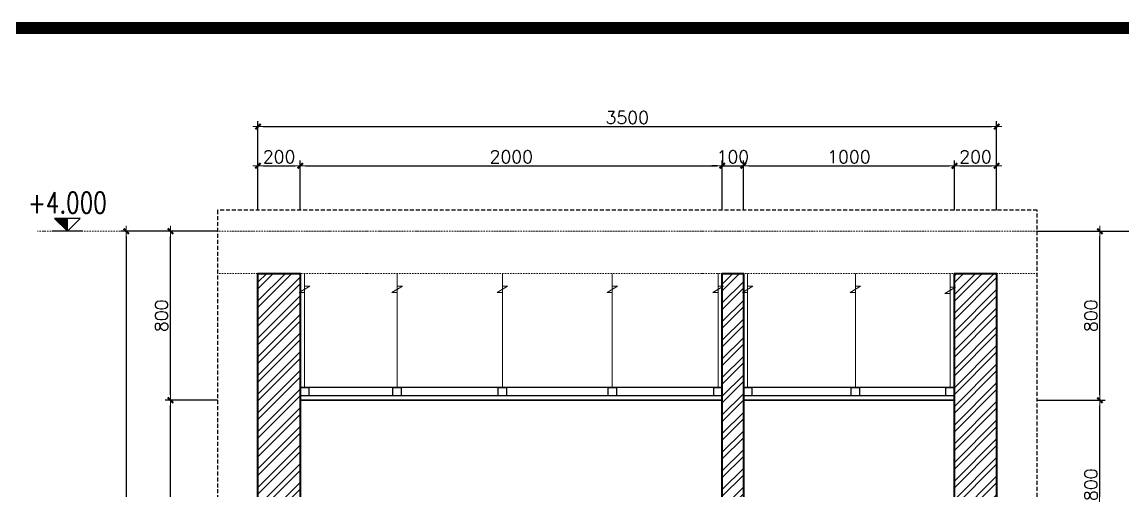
# Model space of a CAD drawing. Header units: millimetres. Extents: x 615730 to 2792744, y 139412 to 597571.
# Drawn here: x 862442 to 883293, y 240961 to 249842 of the extents above; entities that cross this region are included whole.
import ezdxf
from ezdxf.enums import TextEntityAlignment as Align

# ---------------------------------------------------------------- set-up
doc = ezdxf.new("R2010")
doc.units = ezdxf.units.MM
doc.header["$MEASUREMENT"] = 0
doc.header["$PDMODE"] = 34
doc.linetypes.add('DASHDOT', pattern=[1, 0.5, -0.25, 0, -0.25])
doc.linetypes.add('HIDDEN', pattern=[0.375, 0.25, -0.125])
doc.layers.get('0').update_dxf_attribs({"lineweight": 5})
for name, color, linetype in [('8', 8, 'Continuous'), ('DUT', 250, 'HIDDEN'), ('H', 252, 'Continuous'), ('TEXT', 2, 'Continuous'), ('THAY1', 7, 'Continuous'), ('thaydam', 42, 'Continuous')]:
    doc.layers.add(name, color=color, linetype=linetype)
for name, color, linetype, lineweight in [('NETNGOAITUONG', 1, 'Continuous', 40), ('TIM TRUC', 149, 'DASHDOT', 9), ('TUONG', 6, 'Continuous', 35), ('VLIEU', 250, 'Continuous', 9)]:
    doc.layers.add(name, color=color, linetype=linetype, lineweight=lineweight)
doc.styles.add('DIM', font='txt.shx', dxfattribs={"height": 120})
doc.styles.add('romans', font='romans.shx', dxfattribs={"height": 240})
doc.dimstyles.new('1-50', dxfattribs={"dimtxt": 200, "dimasz": 100, "dimexe": 100, "dimexo": 0, "dimgap": 50, "dimtad": 1, "dimdec": 0, "dimlfac": 0.25, "dimzin": 0, "dimdsep": 46, "dimtxsty": 'romans', "dimblk": ']', "dimcen": 0, "dimdle": 100, "dimclrd": 148, "dimclre": 148, "dimclrt": 2, "dimadec": 0, "dimazin": 0, "dimtfac": 1.111111, "dimtdec": 0, "dimtix": 1, "dimtmove": 2, "dimatfit": 3, "dimldrblk": ']', "dimfxl": 200, "dimtolj": 1, "dimtzin": 0, "dimarcsym": 0})
pattern_1 = [(45, (0, -33105.82), (-176.776695, 176.776695), []), (45, (0, -32980.82), (-176.776695, 176.776695), [])]

# ---------------------------------------------------------------- blocks, each defined once
blk = doc.blocks.new(']')
for p, q in [((1, 0), (-1, 0)), ((0, 1), (0, -1))]:
    blk.add_line(p, q)
at = {"color": 9, "const_width": 0.4}
blk.add_lwpolyline([(-0.51, -0.51), (0.51, 0.51)], dxfattribs=at)
blk = doc.blocks.new('*D1628')
at = {"layer": 'DEFPOINTS', "color": 0, "ltscale": 10, "transparency": 16777216}
for p in [(881684, 242679), (882875, 242679), (881684, 239479)]:
    blk.add_point(p, dxfattribs=at)
at = {"layer": 'VLIEU', "color": 148, "lineweight": -2, "ltscale": 10, "transparency": 16777216}
for p, q in [((881684, 242679), (882975, 242679)), ((882875, 239579), (882875, 242579)), ((881684, 239479), (882975, 239479))]:
    blk.add_line(p, q, dxfattribs=at)
at = {"layer": 'VLIEU', "color": 148, "lineweight": -2, "ltscale": 10, "transparency": 16777216, "xscale": 100, "yscale": 100, "zscale": 100}
for p, rotation in [((882875, 242679), 90), ((882875, 239479), 270)]:
    blk.add_blockref(']', p, dxfattribs=dict(at, rotation=rotation))
at = {"layer": 'VLIEU', "color": 2, "ltscale": 10, "transparency": 16777216, "insert": (882705, 241079), "char_height": 240, "attachment_point": 5, "rotation": 90, "style": 'romans'}
blk.add_mtext('\\A1;800', dxfattribs=at)
blk = doc.blocks.new('*D1629')
at = {"layer": 'DEFPOINTS', "color": 0, "ltscale": 10, "transparency": 16777216}
for p in [(881684, 245879), (882875, 245879), (881684, 242679)]:
    blk.add_point(p, dxfattribs=at)
at = {"layer": 'VLIEU', "color": 148, "lineweight": -2, "ltscale": 10, "transparency": 16777216}
for p, q in [((881684, 245879), (882975, 245879)), ((882875, 242779), (882875, 245779)), ((881684, 242679), (882975, 242679))]:
    blk.add_line(p, q, dxfattribs=at)
at = {"layer": 'VLIEU', "color": 148, "lineweight": -2, "ltscale": 10, "transparency": 16777216, "xscale": 100, "yscale": 100, "zscale": 100}
for p, rotation in [((882875, 245879), 90), ((882875, 242679), 270)]:
    blk.add_blockref(']', p, dxfattribs=dict(at, rotation=rotation))
at = {"layer": 'VLIEU', "color": 2, "ltscale": 10, "transparency": 16777216, "insert": (882705, 244279), "char_height": 240, "attachment_point": 5, "rotation": 90, "style": 'romans'}
blk.add_mtext('\\A1;800', dxfattribs=at)
blk = doc.blocks.new('*D1630')
at = {"layer": 'DEFPOINTS', "color": 0, "ltscale": 10, "transparency": 16777216}
for p in [(881684, 245879), (883844, 245879), (881684, 229879)]:
    blk.add_point(p, dxfattribs=at)
at = {"layer": 'VLIEU', "color": 148, "lineweight": -2, "ltscale": 10, "transparency": 16777216}
for p, q in [((881684, 245879), (883944, 245879)), ((883844, 229979), (883844, 245779)), ((881684, 229879), (883944, 229879))]:
    blk.add_line(p, q, dxfattribs=at)
at = {"layer": 'VLIEU', "color": 148, "lineweight": -2, "ltscale": 10, "transparency": 16777216, "xscale": 100, "yscale": 100, "zscale": 100}
for p, rotation in [((883844, 245879), 90), ((883844, 229879), 270)]:
    blk.add_blockref(']', p, dxfattribs=dict(at, rotation=rotation))
at = {"layer": 'VLIEU', "color": 2, "ltscale": 10, "transparency": 16777216, "insert": (883674, 237879), "char_height": 240, "attachment_point": 5, "rotation": 90, "style": 'romans'}
blk.add_mtext('\\A1;4000', dxfattribs=at)
blk = doc.blocks.new('*D1632')
at = {"layer": 'DEFPOINTS', "color": 0, "ltscale": 10, "transparency": 16777216}
for p in [(865256, 242679), (866149, 242679), (866149, 229879)]:
    blk.add_point(p, dxfattribs=at)
at = {"layer": 'VLIEU', "color": 148, "lineweight": -2, "ltscale": 10, "transparency": 16777216}
for p, q in [((866149, 242679), (865156, 242679)), ((865256, 229979), (865256, 242579)), ((866149, 229879), (865156, 229879))]:
    blk.add_line(p, q, dxfattribs=at)
at = {"layer": 'VLIEU', "color": 148, "lineweight": -2, "ltscale": 10, "transparency": 16777216, "xscale": 100, "yscale": 100, "zscale": 100}
for p, rotation in [((865256, 242679), 90), ((865256, 229879), 270)]:
    blk.add_blockref(']', p, dxfattribs=dict(at, rotation=rotation))
at = {"layer": 'VLIEU', "color": 2, "ltscale": 10, "transparency": 16777216, "insert": (865086, 236279), "char_height": 240, "attachment_point": 5, "rotation": 90, "style": 'romans'}
blk.add_mtext('\\A1;3200', dxfattribs=at)
blk = doc.blocks.new('*D1633')
at = {"layer": 'DEFPOINTS', "color": 0, "ltscale": 10, "transparency": 16777216}
for p in [(865256, 245879), (866149, 245879), (866149, 242679)]:
    blk.add_point(p, dxfattribs=at)
at = {"layer": 'VLIEU', "color": 148, "lineweight": -2, "ltscale": 10, "transparency": 16777216}
for p, q in [((866149, 245879), (865156, 245879)), ((865256, 242779), (865256, 245779)), ((866149, 242679), (865156, 242679))]:
    blk.add_line(p, q, dxfattribs=at)
at = {"layer": 'VLIEU', "color": 148, "lineweight": -2, "ltscale": 10, "transparency": 16777216, "xscale": 100, "yscale": 100, "zscale": 100}
for p, rotation in [((865256, 245879), 90), ((865256, 242679), 270)]:
    blk.add_blockref(']', p, dxfattribs=dict(at, rotation=rotation))
at = {"layer": 'VLIEU', "color": 2, "ltscale": 10, "transparency": 16777216, "insert": (865086, 244279), "char_height": 240, "attachment_point": 5, "rotation": 90, "style": 'romans'}
blk.add_mtext('\\A1;800', dxfattribs=at)
blk = doc.blocks.new('Cao do mat dung')
at = {"layer": '8'}
blk.add_hatch(color=256, dxfattribs=at).paths.add_polyline_path([(125, 125), (0, 125), (0, 0)])
for p, q in [((0, 0), (0, 125)), ((-150, 0), (150, 0))]:
    blk.add_line(p, q)
blk.add_lwpolyline([(125, 125), (0, 0), (-125, 125)], close=True)
at = {"layer": 'TEXT', "style": 'DIM', "width": 0.75}
blk.add_attdef('%%P0.000', text='', height=180, dxfattribs=at).set_placement((0, 175), align=Align.CENTER)
blk = doc.blocks.new('*D1624')
at = {"layer": 'DEFPOINTS', "color": 0, "ltscale": 10, "transparency": 16777216}
for p in [(866149, 245879), (864417, 229879), (866149, 229879)]:
    blk.add_point(p, dxfattribs=at)
at = {"layer": 'VLIEU', "color": 148, "lineweight": -2, "ltscale": 10, "transparency": 16777216}
for p, q in [((866149, 245879), (864317, 245879)), ((864417, 245779), (864417, 229979)), ((866149, 229879), (864317, 229879))]:
    blk.add_line(p, q, dxfattribs=at)
at = {"layer": 'VLIEU', "color": 148, "lineweight": -2, "ltscale": 10, "transparency": 16777216, "xscale": 100, "yscale": 100, "zscale": 100}
for p, rotation in [((864417, 245879), 90), ((864417, 229879), 270)]:
    blk.add_blockref(']', p, dxfattribs=dict(at, rotation=rotation))
at = {"layer": 'VLIEU', "color": 2, "ltscale": 10, "transparency": 16777216, "insert": (864247, 237879), "char_height": 240, "attachment_point": 5, "rotation": 90, "style": 'romans'}
blk.add_mtext('\\A1;4000', dxfattribs=at)
blk = doc.blocks.new('*D1674')
at = {"layer": 'DEFPOINTS', "color": 0, "ltscale": 10, "transparency": 16777216}
for p in [(867717, 247120), (866915, 246279), (867717, 246279)]:
    blk.add_point(p, dxfattribs=at)
at = {"layer": 'VLIEU', "color": 148, "lineweight": -2, "ltscale": 10, "transparency": 16777216}
for p, q in [((866915, 246279), (866915, 247220)), ((867015, 247120), (867617, 247120)), ((867717, 246279), (867717, 247220))]:
    blk.add_line(p, q, dxfattribs=at)
at = {"layer": 'VLIEU', "color": 148, "lineweight": -2, "ltscale": 10, "transparency": 16777216, "xscale": 100, "yscale": 100, "zscale": 100, "rotation": 180}
blk.add_blockref(']', (866915, 247120), dxfattribs=at)
at = {"layer": 'VLIEU', "color": 148, "lineweight": -2, "ltscale": 10, "transparency": 16777216, "xscale": 100, "yscale": 100, "zscale": 100}
blk.add_blockref(']', (867717, 247120), dxfattribs=at)
at = {"layer": 'VLIEU', "color": 2, "ltscale": 10, "transparency": 16777216, "insert": (867316, 247290), "char_height": 240, "attachment_point": 5, "style": 'romans'}
blk.add_mtext('\\A1;200', dxfattribs=at)
blk = doc.blocks.new('*D1675')
at = {"layer": 'DEFPOINTS', "color": 0, "ltscale": 10, "transparency": 16777216}
for p in [(875717, 247120), (867717, 246279), (875717, 246279)]:
    blk.add_point(p, dxfattribs=at)
at = {"layer": 'VLIEU', "color": 148, "lineweight": -2, "ltscale": 10, "transparency": 16777216}
for p, q in [((867717, 246279), (867717, 247220)), ((867817, 247120), (875617, 247120)), ((875717, 246279), (875717, 247220))]:
    blk.add_line(p, q, dxfattribs=at)
at = {"layer": 'VLIEU', "color": 148, "lineweight": -2, "ltscale": 10, "transparency": 16777216, "xscale": 100, "yscale": 100, "zscale": 100, "rotation": 180}
blk.add_blockref(']', (867717, 247120), dxfattribs=at)
at = {"layer": 'VLIEU', "color": 148, "lineweight": -2, "ltscale": 10, "transparency": 16777216, "xscale": 100, "yscale": 100, "zscale": 100}
blk.add_blockref(']', (875717, 247120), dxfattribs=at)
at = {"layer": 'VLIEU', "color": 2, "ltscale": 10, "transparency": 16777216, "insert": (871717, 247290), "char_height": 240, "attachment_point": 5, "style": 'romans'}
blk.add_mtext('\\A1;2000', dxfattribs=at)
blk = doc.blocks.new('*D1676')
at = {"layer": 'DEFPOINTS', "color": 0, "ltscale": 10, "transparency": 16777216}
for p in [(876117, 247120), (875717, 246279), (876117, 246279)]:
    blk.add_point(p, dxfattribs=at)
at = {"layer": 'VLIEU', "color": 148, "lineweight": -2, "ltscale": 10, "transparency": 16777216}
for p, q in [((875617, 247120), (875517, 247120)), ((875717, 246279), (875717, 247220)), ((875717, 247120), (876117, 247120)), ((876117, 246279), (876117, 247220)), ((876217, 247120), (876317, 247120))]:
    blk.add_line(p, q, dxfattribs=at)
at = {"layer": 'VLIEU', "color": 148, "lineweight": -2, "ltscale": 10, "transparency": 16777216, "xscale": 100, "yscale": 100, "zscale": 100}
blk.add_blockref(']', (875717, 247120), dxfattribs=at)
at = {"layer": 'VLIEU', "color": 148, "lineweight": -2, "ltscale": 10, "transparency": 16777216, "xscale": 100, "yscale": 100, "zscale": 100, "rotation": 180}
blk.add_blockref(']', (876117, 247120), dxfattribs=at)
at = {"layer": 'VLIEU', "color": 2, "ltscale": 10, "transparency": 16777216, "insert": (875917, 247290), "char_height": 240, "attachment_point": 5, "style": 'romans'}
blk.add_mtext('\\A1;100', dxfattribs=at)
blk = doc.blocks.new('*D1677')
at = {"layer": 'DEFPOINTS', "color": 0, "ltscale": 10, "transparency": 16777216}
for p in [(880117, 247120), (876117, 246279), (880117, 246279)]:
    blk.add_point(p, dxfattribs=at)
at = {"layer": 'VLIEU', "color": 148, "lineweight": -2, "ltscale": 10, "transparency": 16777216}
for p, q in [((876117, 246279), (876117, 247220)), ((876217, 247120), (880017, 247120)), ((880117, 246279), (880117, 247220))]:
    blk.add_line(p, q, dxfattribs=at)
at = {"layer": 'VLIEU', "color": 148, "lineweight": -2, "ltscale": 10, "transparency": 16777216, "xscale": 100, "yscale": 100, "zscale": 100, "rotation": 180}
blk.add_blockref(']', (876117, 247120), dxfattribs=at)
at = {"layer": 'VLIEU', "color": 148, "lineweight": -2, "ltscale": 10, "transparency": 16777216, "xscale": 100, "yscale": 100, "zscale": 100}
blk.add_blockref(']', (880117, 247120), dxfattribs=at)
at = {"layer": 'VLIEU', "color": 2, "ltscale": 10, "transparency": 16777216, "insert": (878117, 247290), "char_height": 240, "attachment_point": 5, "style": 'romans'}
blk.add_mtext('\\A1;1000', dxfattribs=at)
blk = doc.blocks.new('*D1678')
at = {"layer": 'DEFPOINTS', "color": 0, "ltscale": 10, "transparency": 16777216}
for p in [(880917, 247120), (880117, 246279), (880917, 246279)]:
    blk.add_point(p, dxfattribs=at)
at = {"layer": 'VLIEU', "color": 148, "lineweight": -2, "ltscale": 10, "transparency": 16777216}
for p, q in [((880117, 246279), (880117, 247220)), ((880217, 247120), (880817, 247120)), ((880917, 246279), (880917, 247220))]:
    blk.add_line(p, q, dxfattribs=at)
at = {"layer": 'VLIEU', "color": 148, "lineweight": -2, "ltscale": 10, "transparency": 16777216, "xscale": 100, "yscale": 100, "zscale": 100, "rotation": 180}
blk.add_blockref(']', (880117, 247120), dxfattribs=at)
at = {"layer": 'VLIEU', "color": 148, "lineweight": -2, "ltscale": 10, "transparency": 16777216, "xscale": 100, "yscale": 100, "zscale": 100}
blk.add_blockref(']', (880917, 247120), dxfattribs=at)
at = {"layer": 'VLIEU', "color": 2, "ltscale": 10, "transparency": 16777216, "insert": (880517, 247290), "char_height": 240, "attachment_point": 5, "style": 'romans'}
blk.add_mtext('\\A1;200', dxfattribs=at)
blk = doc.blocks.new('*D1679')
at = {"layer": 'DEFPOINTS', "color": 0, "ltscale": 10, "transparency": 16777216}
for p in [(880917, 247862), (866915, 246279), (880917, 246279)]:
    blk.add_point(p, dxfattribs=at)
at = {"layer": 'VLIEU', "color": 148, "lineweight": -2, "ltscale": 10, "transparency": 16777216}
for p, q in [((866915, 246279), (866915, 247962)), ((880917, 246279), (880917, 247962)), ((867015, 247862), (880817, 247862))]:
    blk.add_line(p, q, dxfattribs=at)
at = {"layer": 'VLIEU', "color": 148, "lineweight": -2, "ltscale": 10, "transparency": 16777216, "xscale": 100, "yscale": 100, "zscale": 100, "rotation": 180}
blk.add_blockref(']', (866915, 247862), dxfattribs=at)
at = {"layer": 'VLIEU', "color": 148, "lineweight": -2, "ltscale": 10, "transparency": 16777216, "xscale": 100, "yscale": 100, "zscale": 100}
blk.add_blockref(']', (880917, 247862), dxfattribs=at)
at = {"layer": 'VLIEU', "color": 2, "ltscale": 10, "transparency": 16777216, "insert": (873916, 248032), "char_height": 240, "attachment_point": 5, "style": 'romans'}
blk.add_mtext('\\A1;3500', dxfattribs=at)

msp = doc.modelspace()

# ---------------------------------------------------------------- hatches: boundary and pattern name
at = {"layer": 'VLIEU', "ltscale": 10}
h = msp.add_hatch(dxfattribs=at)
h.set_pattern_fill('STEEL', color=256, scale=2000, style=0)
h.set_pattern_definition(pattern_1)
h.paths.add_polyline_path([(867716.8, 229879.4), (866915.1, 229879.4), (866915.1, 245079.4), (867716.8, 245079.4)])
h.paths.add_polyline_path([(880916.9, 229879.4), (880116.8, 229879.4), (880116.8, 245079.4), (880916.9, 245079.4)])
h = msp.add_hatch(dxfattribs=at)
h.set_pattern_fill('STEEL', color=256, scale=2000, style=0)
h.set_pattern_definition(pattern_1)
h.paths.add_polyline_path([(876116.8, 245079.4), (875716.8, 245079.4), (875716.8, 229879.4), (876116.8, 229879.4)])

# ---------------------------------------------------------------- linework, layer by layer
at = {"layer": 'DUT', "color": 2, "ltscale": 300}
msp.add_lwpolyline([(866149.4, 225664.9), (881684.2, 225664.9), (881684.2, 246279.4), (866149.4, 246279.4)], close=True, dxfattribs=at)
at = {"layer": 'H', "const_width": 227.1}
msp.add_lwpolyline([(841213, 218543), (885568.5, 218543), (885568.5, 249728.1), (841213, 249728.1)], close=True, dxfattribs=at)
at = {"layer": 'NETNGOAITUONG'}
for points in [[(867716.8, 229879.4), (866915.1, 229879.4), (866915.1, 245079.4), (867716.8, 245079.4)], [(876116.8, 229679.4), (875716.8, 229679.4), (875716.8, 245079.4), (876116.8, 245079.4)], [(880916.9, 229879.4), (880116.8, 229879.4), (880116.8, 245079.4), (880916.9, 245079.4)]]:
    msp.add_lwpolyline(points, close=True, dxfattribs=at)
at = {"layer": 'THAY1'}
for p, q in [((875716.8, 242919.4), (867716.8, 242919.4)), ((880116.8, 242919.4), (876116.8, 242919.4)), ((875716.8, 242759.4), (867716.8, 242759.4)), ((880116.8, 242759.4), (876116.8, 242759.4))]:
    msp.add_line(p, q, dxfattribs=at)
at = {"layer": 'thaydam'}
for points in [[(867716.8, 242919.4), (867876.8, 242919.4), (867876.8, 242759.4), (867716.8, 242759.4)], [(869472.1, 242919.4), (869632.1, 242919.4), (869632.1, 242759.4), (869472.1, 242759.4)], [(871467.1, 242919.4), (871627.1, 242919.4), (871627.1, 242759.4), (871467.1, 242759.4)], [(873551.8, 242919.4), (873711.8, 242919.4), (873711.8, 242759.4), (873551.8, 242759.4)], [(875556.8, 242919.4), (875716.8, 242919.4), (875716.8, 242759.4), (875556.8, 242759.4)], [(876116.8, 242919.4), (876276.8, 242919.4), (876276.8, 242759.4), (876116.8, 242759.4)], [(878158.7, 242919.4), (878318.7, 242919.4), (878318.7, 242759.4), (878158.7, 242759.4)], [(879956.8, 242919.4), (880116.8, 242919.4), (880116.8, 242759.4), (879956.8, 242759.4)]]:
    msp.add_lwpolyline(points, close=True, dxfattribs=at)
at = {"layer": 'TIM TRUC', "ltscale": 50}
for points in [[(881684.2, 245879.4), (862737.7, 245879.4)], [(881688.3, 245879.4), (864272.3, 245879.4)], [(881688.3, 245079.4), (866149.4, 245079.4)]]:
    msp.add_lwpolyline(points, dxfattribs=at)
at = {"layer": 'TUONG'}
for p, q in [((875716.8, 242679.4), (867716.8, 242679.4)), ((880116.8, 242679.4), (876116.8, 242679.4))]:
    msp.add_line(p, q, dxfattribs=at)
at = {"layer": 'VLIEU', "ltscale": 10}
for p, q in [((867796.8, 242919.4), (867796.8, 245079.4)), ((869552.1, 242919.4), (869552.1, 245079.4)), ((871547.1, 242919.4), (871547.1, 245079.4)), ((873631.8, 242919.4), (873631.8, 245079.4)), ((875636.8, 242919.4), (875636.8, 245079.4)), ((876196.8, 242919.4), (876196.8, 245079.4)), ((878238.7, 242919.4), (878238.7, 245079.4)), ((880036.8, 242919.4), (880036.8, 245079.4))]:
    msp.add_line(p, q, dxfattribs=at)
for points in [[(867796.8, 244703.6), (867796.8, 244722.4), (867696.8, 244722.4), (867896.8, 244842.4), (867796.8, 244842.4), (867796.8, 244861.1)], [(869552.1, 244703.6), (869552.1, 244722.4), (869452.1, 244722.4), (869652.1, 244842.4), (869552.1, 244842.4), (869552.1, 244861.1)], [(871547.1, 244703.6), (871547.1, 244722.4), (871447.1, 244722.4), (871647.1, 244842.4), (871547.1, 244842.4), (871547.1, 244861.1)], [(873631.8, 244703.6), (873631.8, 244722.4), (873531.8, 244722.4), (873731.8, 244842.4), (873631.8, 244842.4), (873631.8, 244861.1)], [(875636.8, 244703.6), (875636.8, 244722.4), (875536.8, 244722.4), (875736.8, 244842.4), (875636.8, 244842.4), (875636.8, 244861.1)], [(876196.8, 244703.6), (876196.8, 244722.4), (876096.8, 244722.4), (876296.8, 244842.4), (876196.8, 244842.4), (876196.8, 244861.1)], [(878238.7, 244703.6), (878238.7, 244722.4), (878138.7, 244722.4), (878338.7, 244842.4), (878238.7, 244842.4), (878238.7, 244861.1)], [(880036.8, 244680.4), (880036.8, 244699.1), (879936.8, 244699.1), (880136.8, 244819.1), (880036.8, 244819.1), (880036.8, 244837.9)]]:
    msp.add_lwpolyline(points, dxfattribs=at)

# ---------------------------------------------------------------- block references
at = {"layer": 'TEXT'}
ref = msp.add_blockref('Cao do mat dung', (863303.3, 245879.4), dxfattribs=dict(at, xscale=-1.940516273956746, yscale=1.940516273840331, zscale=1.940516273849605))
ref.add_attrib('%%P0.000', '+4.000', dxfattribs={"height": 400, "style": 'DIM', "width": 0.75}).set_placement((863303.3, 246219), align=Align.CENTER)

# ---------------------------------------------------------------- dimensions: what is measured, and where the dimension line sits
at = {"layer": 'VLIEU', "ltscale": 10}
for base, p1, p2, picture, middle in [((880916.9, 247862), (866915.1, 246279.4), (880916.9, 246279.4), '*D1679', (873916, 248032)), ((867716.8, 247119.6), (866915.1, 246279.4), (867716.8, 246279.4), '*D1674', (867315.9, 247289.6)), ((875716.8, 247119.6), (867716.8, 246279.4), (875716.8, 246279.4), '*D1675', (871716.8, 247289.6)), ((876116.8, 247119.6), (875716.8, 246279.4), (876116.8, 246279.4), '*D1676', (875916.8, 247289.6)), ((880116.8, 247119.6), (876116.8, 246279.4), (880116.8, 246279.4), '*D1677', (878116.8, 247289.6)), ((880916.9, 247119.6), (880116.8, 246279.4), (880916.9, 246279.4), '*D1678', (880516.8, 247289.6))]:
    dim = msp.add_linear_dim(base=base, p1=p1, p2=p2, dimstyle='1-50', dxfattribs=at)
    dim.commit()
    dim.dimension.update_dxf_attribs({"geometry": picture, "text_midpoint": middle})
for base, p1, p2, picture, middle in [((864416.8, 229879.4), (866149.4, 245879.4), (866149.4, 229879.4), '*D1624', (864246.8, 237879.4)), ((865256.3, 245879.4), (866149.4, 242679.4), (866149.4, 245879.4), '*D1633', (865086.3, 244279.4)), ((882875.5, 245879.4), (881684.2, 242679.4), (881684.2, 245879.4), '*D1629', (882705.5, 244279.4)), ((883843.9, 245879.4), (881684.2, 229879.4), (881684.2, 245879.4), '*D1630', (883673.9, 237879.4)), ((865256.3, 242679.4), (866149.4, 229879.4), (866149.4, 242679.4), '*D1632', (865086.3, 236279.4)), ((882875.5, 242679.4), (881684.2, 239479.4), (881684.2, 242679.4), '*D1628', (882705.5, 241079.4))]:
    dim = msp.add_linear_dim(base=base, p1=p1, p2=p2, angle=90, dimstyle='1-50', dxfattribs=at)
    dim.commit()
    dim.dimension.update_dxf_attribs({"geometry": picture, "text_midpoint": middle})

doc.saveas('drawing.dxf')
